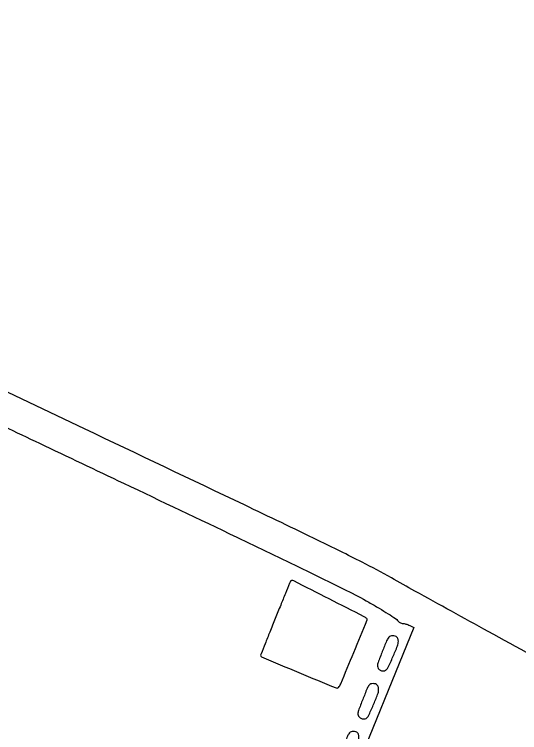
# Model space of a CAD drawing. Header units: metres. Extents: x 244 to 6504, y 133 to 4776.
# Drawn here: x 3337.1 to 3609.8, y 2975 to 3363 of the extents above; entities that cross this region are included whole.
import ezdxf

# ---------------------------------------------------------------- set-up
doc = ezdxf.new("R2010")
doc.units = ezdxf.units.M
doc.header["$MEASUREMENT"] = 0

msp = doc.modelspace()

# ---------------------------------------------------------------- linework, layer by layer
for points in [[(2390.74, 4302.36, -0.000001), (2436.6, 4383.87, -0.253439)], [(2985.13, 3282.36, 0.000001), (3054.44, 3256.15, 0.000001), (3117.63, 3232.25, 0.000001), (3170.61, 3212.21, 0.000007), (3189.96, 3204.9, -0.002564)], [(5649.78, 2908.29, -0.000001), (5592.12, 2927.27, -0.000136)], [(1770.95, 4232.21, -0.000001), (1756.31, 4203.53, -0.092463)], [(2661.8, 3304.26, -0.000001), (2697.55, 3290.75, -0.000089)], [(2166.88, 2385.74, -0.000003), (2059.01, 2428.09, -0.099946)], [(2809.66, 3348.58, -0.000003), (2861.11, 3329.19, -0.000175)], [(3786.66, 2922.9, 0.000685), (3692.42, 2974.87, -0.000176), (3640.05, 3003.67, -0.00024), (3592.9, 3029.66, -0.000156), (3553.29, 3051.52, -0.002791), (3540.61, 3058.62, 0.011957), (3524.79, 3067.11, 0.003929), (3501.11, 3078.85, 0.001858), (3461.27, 3098.03, 0.000234), (3375.01, 3139.12), (3228.05, 3209.03), (3155.52, 3236.5, 0.000109), (3110.93, 3253.38, 0.000013), (3012.15, 3290.74, 0.000016), (2894.73, 3335.15, 0.000013), (2769.32, 3382.57, -0.00051)], [(3277.66, 3166.01, -0.000003), (3312.3, 3149.56, -0.000078), (3350.64, 3131.35, -0.000048), (3396.02, 3109.79, -0.000386), (3457.09, 3080.7, -0.001693), (3493.07, 3063.37, -0.002419), (3516.41, 3051.9, -0.014182), (3528.46, 3045.47, -0.004771), (3534.01, 3042.23, -0.006742), (3538.88, 3039.24, -0.004111), (3542.91, 3036.64, -0.089978), (3543.92, 3035.68, 0.050949), (3544.52, 3035.02, 0.049872), (3545.24, 3034.48, 0.052991), (3546, 3034.13, 0.081481), (3546.71, 3034.02, -0.047975), (3547.47, 3033.94, -0.019944), (3548.48, 3033.71, -0.019514), (3549.54, 3033.37, -0.023857), (3550.51, 3032.96), (3552.72, 3031.91), (3518.77, 2948.34, 0.000578)], [(2910.82, 2101.23, -0.000002), (2871.64, 2116.15, -0.08954)], [(3742.17, 2759.42, 0.000002), (3749.92, 2779.53, 0.000119)], [(3810.74, 2887.17, 0.000009), (3776.68, 2810.24, 0.000019), (3743.02, 2734.21, 0.015605)], [(3267.31, 3168.75, -0.000025), (3252.2, 3129.67, -0.000011), (3236.96, 3090.25, -0.104491)], [(3020.53, 2505.4, -0.000009), (3041.92, 2560.53, -0.000258)], [(3719.93, 2767.49, 0.000007), (3741.95, 2759.22, 0.339141)]]:
    msp.add_lwpolyline(points, format="xyb")
for points in [[(3485.88, 3056.37, -0.001582), (3485.62, 3055.73, -0.000011), (3483.4, 3050.24, -0.000042), (3480.85, 3043.96, -0.000027), (3477.89, 3036.67, 0.000629), (3474.95, 3029.37, 0.000985), (3472.43, 3023.08, 0.000248), (3470.24, 3017.58, 0.037356), (3470.04, 3016.93, 0.36554), (3470.55, 3015.94, 0.000553), (3490.66, 3007.52, 0.00058), (3510.76, 2999.16, 0.31443), (3511.99, 2999.43, 0.087882), (3513.28, 3001.45, 0.000771), (3520.3, 3018.36, 0.000289), (3527.53, 3035.91, 0.315603), (3527.36, 3036.66, 0.066983), (3525.89, 3037.68, 0.000242), (3507.06, 3047.25, 0.000143), (3487.92, 3056.96, 0.117844), (3486.9, 3057.2, 0.105162), (3486.61, 3057.14, 0.065631), (3486.32, 3056.96, 0.061532), (3486.06, 3056.69, 0.066363)], [(3539.22, 3026.56, 0.070165), (3538.05, 3024.59, 0.005344), (3535.7, 3018.83, 0.004576), (3533.44, 3012.95, 0.089573), (3533.1, 3011.04, 0.152379), (3533.5, 3009.75, 0.120126), (3534.61, 3008.77, 0.114852), (3536.08, 3008.38, 0.131174), (3537.49, 3008.71, 0.16162), (3538.73, 3010.02, 0.006674), (3541.43, 3015.97, 0.009103), (3543.88, 3021.87, 0.094478), (3544.36, 3024.44, 0.050332), (3544.31, 3025.02, 0.037995), (3544.13, 3025.64, 0.038896), (3543.87, 3026.19, 0.068958), (3543.57, 3026.6, 0.121666), (3542.61, 3027.17, 0.077337), (3541.32, 3027.36, 0.079235), (3540.07, 3027.15, 0.143389)], [(3528.62, 3000.73, 0.072185), (3527.5, 2998.84, 0.004777), (3525.13, 2992.95, 0.004147), (3522.84, 2986.96, 0.08936), (3522.5, 2985.1, 0.170214), (3522.94, 2983.86, 0.104935), (3524.15, 2982.87, 0.10307), (3525.68, 2982.44, 0.158845), (3527, 2982.77, 0.144064), (3528.23, 2984.17, 0.006763), (3530.83, 2989.95, 0.009039), (3533.19, 2995.69, 0.086422), (3533.72, 2998.28, 0.042744), (3533.68, 2998.98, 0.037353), (3533.52, 2999.71, 0.039171), (3533.27, 3000.34, 0.084265), (3532.97, 3000.76, 0.121676), (3532.01, 3001.34, 0.077326), (3530.72, 3001.53, 0.079161), (3529.47, 3001.32, 0.142648)], [(3518.01, 2974.89, 0.07638), (3516.95, 2973.13, 0.004138), (3514.55, 2967.08, 0.003725), (3512.23, 2960.94, 0.088857), (3511.9, 2959.13, 0.182555), (3512.34, 2957.97, 0.099659), (3513.58, 2957.03, 0.096232), (3515.12, 2956.62, 0.15745), (3516.43, 2956.94, 0.14568), (3517.66, 2958.34, 0.006895), (3520.24, 2964.1, 0.009307), (3522.58, 2969.82, 0.085326), (3523.11, 2972.44, 0.04283), (3523.08, 2973.15, 0.037452), (3522.92, 2973.87, 0.039283), (3522.67, 2974.5, 0.084461), (3522.37, 2974.93, 0.121707), (3521.42, 2975.5, 0.077289), (3520.12, 2975.69, 0.078919), (3518.87, 2975.49, 0.140234)]]:
    msp.add_lwpolyline(points, format="xyb", close=True)

doc.saveas('drawing.dxf')
